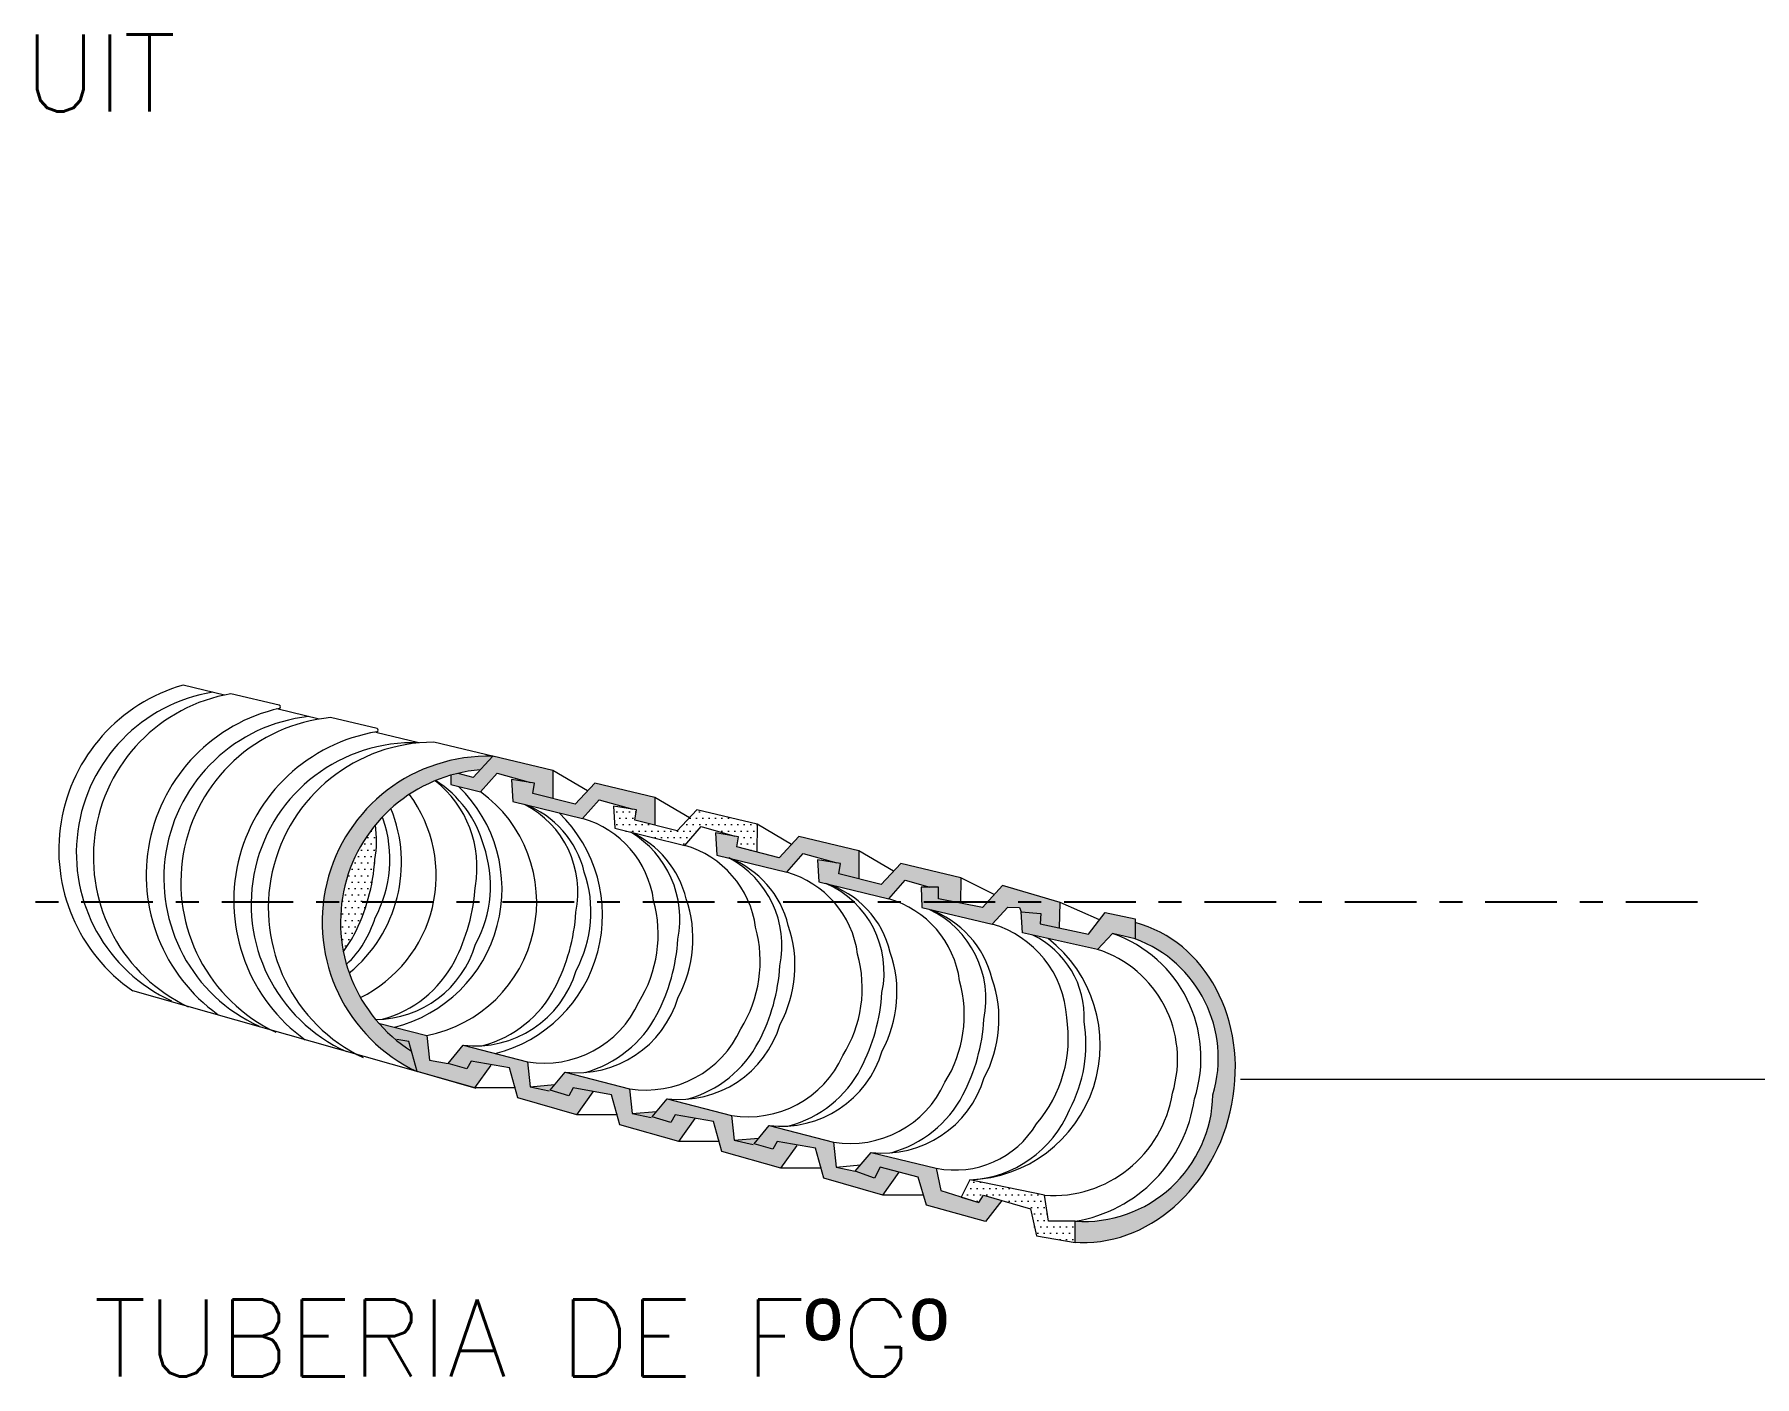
# Model space of a CAD drawing. Header units: inches. Extents: x 1693 to 10990, y 1878 to 5055.
# Drawn here: x 1733.64 to 1741.15, y 2275.65 to 2281.5 of the extents above; entities that cross this region are included whole.
import ezdxf
from ezdxf.enums import TextEntityAlignment as Align

# ---------------------------------------------------------------- set-up
doc = ezdxf.new("R2010")
doc.units = ezdxf.units.IN
doc.linetypes.add('CENTER', pattern=[20, 12.5, -2.5, 2.5, -2.5])
for name, color, linetype, lineweight in [('Busoneta', 8, 'Continuous', 5), ('TEXTOLEYENDA', 3, 'Continuous', 5), ('TOMACORRIENTE ALTURA', 120, 'Continuous', 5)]:
    doc.layers.add(name, color=color, linetype=linetype, lineweight=lineweight)
doc.styles.add('Romans', font='romans.shx')
pattern_1 = [(0, (2192.855176211101, 3676.606851423918), (0.01391397166231771, 0.02782794332463543), [0, -0.02782794332463543])]

msp = doc.modelspace()

# ---------------------------------------------------------------- hatches: boundary and pattern name
at = {"layer": 'Busoneta', "ltscale": 0.05}
h = msp.add_hatch(dxfattribs=at)
h.set_pattern_fill('DOTS', color=256, scale=0.01752941311788058, style=0)
h.set_pattern_definition(pattern_1)
edge = h.paths.add_edge_path()
edge.add_ellipse((1738.266109894696, 2276.941473615194), major_axis=(-0.1798285788964771, -0.6891564640561131), ratio=0.856923873612827, start_angle=369.3714273516213, end_angle=540)
edge.add_line((1738.445938473596, 2277.630630079249), (1738.445938473596, 2277.560175002636))
edge.add_arc((1738.253974794035, 2277.039429671744), 0.555000679204294, -16.71389708622968, 69.76447159981387, ccw=False)
edge.add_arc((1738.221465655009, 2276.891473028566), 0.5641830270720211, 266.2782338784746, 358.8160273107311, ccw=False)
edge.add_line((1738.184843743605, 2276.328479845978), (1738.184843743605, 2276.236422371938))
h.paths.add_polyline_path([(1738.347740803704, 2277.583257662353), (1738.445938473596, 2277.560175002637), (1738.445938473596, 2277.646753452552), (1738.31545421764, 2277.675489762647), (1738.24258851735, 2277.579968937623), (1738.031808036242, 2277.625380856935), (1738.03540153133, 2277.670944671167), (1737.948879034277, 2277.677768467048), (1737.954937502338, 2277.586139915487), (1738.281312225733, 2277.514009683208)])
h.paths.add_polyline_path([(1738.119664724667, 2277.718920636798), (1737.867316907947, 2277.792652120818), (1737.779860397064, 2277.69661396831), (1737.588639998759, 2277.734637538503), (1737.588639998759, 2277.785471122626), (1737.512328544756, 2277.785471122625), (1737.515420887831, 2277.696084323503), (1737.822522109689, 2277.624508370673), (1737.891462427545, 2277.698375345225), (1737.941066134831, 2277.697168247759), (1737.948879034277, 2277.677768467048), (1738.03540153133, 2277.670944671166), (1738.031808036242, 2277.625380856935), (1738.116276041599, 2277.607182519861)])
h.paths.add_polyline_path([(1737.685474513333, 2277.826475484522), (1737.42421569983, 2277.888862715824), (1737.338993249047, 2277.796852327309), (1737.153604126258, 2277.843966080464), (1737.160874287932, 2277.888530148153), (1737.060414549768, 2277.90491910402), (1737.066766083987, 2277.808603051625), (1737.371191482453, 2277.73404630709), (1737.443325117852, 2277.815759415177), (1737.550484271757, 2277.785471122626), (1737.588639998759, 2277.785471122625), (1737.588639998759, 2277.734637538503), (1737.684250197913, 2277.715625753407)])
h.paths.add_polyline_path([(1737.240442168523, 2277.943219053777), (1736.97918335502, 2278.005606285078), (1736.893960904236, 2277.913595896565), (1736.708571781442, 2277.960709649719), (1736.715841943121, 2278.005273717409), (1736.615382204958, 2278.021662673276), (1736.621733739177, 2277.92534662088), (1736.926159137643, 2277.850789876345), (1736.998292773042, 2277.932502984433), (1737.144302526561, 2277.891233657747), (1737.160874287932, 2277.888530148153), (1737.153604126258, 2277.843966080464), (1737.240530521183, 2277.821875093401)])
h.paths.add_polyline_path([(1736.350377478902, 2278.176706192288), (1736.089118665399, 2278.239093423589), (1736.003896214616, 2278.147083035075), (1735.818507091821, 2278.194196788231), (1735.825777253503, 2278.238760855919), (1735.725317515337, 2278.255149811787), (1735.731669049556, 2278.158833759391), (1736.036094448019, 2278.084277014856), (1736.108228083421, 2278.165990122942), (1736.25423783694, 2278.124720796257), (1736.270809598314, 2278.122017286664), (1736.263539436632, 2278.077453218974), (1736.350465831562, 2278.055362231912)])
h.paths.add_polyline_path([(1735.905345134092, 2278.293449761543), (1735.644086320589, 2278.355836992844), (1735.558863869805, 2278.263826604331), (1735.490821329628, 2278.281118554331, 0.01180918274660182), (1735.460401141936, 2278.273060600995), (1735.460401141936, 2278.233020725884), (1735.591062103209, 2278.201020584112), (1735.663195738611, 2278.282733692198), (1735.809205492127, 2278.241464365512), (1735.825777253503, 2278.238760855919), (1735.818507091821, 2278.194196788229), (1735.905433486746, 2278.172105801167)])
h.paths.add_polyline_path([(1735.589665865611, 2278.297081968085), (1735.644086320589, 2278.355836992844, 0.8139557442909141), (1735.314106752252, 2276.981097022238), (1735.289229879342, 2277.070563350672, -0.7181936554802715)])
h = msp.add_hatch(dxfattribs=at)
h.set_pattern_fill('DOTS', color=256, scale=0.01752941311788058, style=0)
h.set_pattern_definition(pattern_1)
h.paths.add_polyline_path([(1736.534151010209, 2278.122349854334), (1736.448928559426, 2278.03033946582), (1736.263539436632, 2278.077453218974), (1736.270809598314, 2278.122017286664), (1736.170349860147, 2278.138406242531), (1736.176701394366, 2278.042090190135), (1736.481126792832, 2277.967533445601), (1736.553260428231, 2278.049246553687), (1736.699270181748, 2278.007977227002), (1736.715841943121, 2278.005273717409), (1736.708571781442, 2277.96070964972), (1736.795498176373, 2277.938618662657), (1736.798006131601, 2278.059342638358)])
h = msp.add_hatch(dxfattribs=at)
h.set_pattern_fill('DOTS', color=256, scale=0.01752941311788058, style=0)
h.set_pattern_definition(pattern_1)
h.paths.add_polyline_path([(1735.129492552048, 2277.905803821291, 0.07942403938436123), (1735.131838477789, 2278.056754666078, 0.2243227320203075), (1734.992344303748, 2277.504892514773, 0.04204934688511374), (1735.037908709788, 2277.576290847579, 0.1046770967696937)])
h = msp.add_hatch(dxfattribs=at)
h.set_pattern_fill('DOTS', color=256, scale=0.01752941311788058, style=0)
h.set_pattern_definition(pattern_1)
h.paths.add_polyline_path([(1737.598548118408, 2276.462122779764), (1737.578681391877, 2276.559909991867), (1737.294526617814, 2276.629059432446), (1737.224993074958, 2276.546976804726), (1737.30897858851, 2276.516984127882), (1737.333969769278, 2276.564627525843), (1737.499239729372, 2276.52059310296), (1737.536183762761, 2276.399131999729), (1737.792759885323, 2276.32680469031), (1737.864758198276, 2276.419011111196), (1737.784391626306, 2276.441811517293), (1737.764752092326, 2276.409946607642), (1737.686660963328, 2276.433706720018), (1737.686993929484, 2276.434357114759)])
h.paths.add_polyline_path([(1736.849494273004, 2276.745803001701), (1736.784656042894, 2276.666651896401), (1736.865864758585, 2276.642448360466), (1736.885289721822, 2276.676407214701), (1737.051304368614, 2276.646771740168), (1737.087718286048, 2276.515813982379), (1737.345569211261, 2276.442664519718), (1737.416604749324, 2276.542610314402), (1737.333969769278, 2276.564627525843), (1737.30897858851, 2276.516984127882), (1737.224993074955, 2276.546976804726), (1737.141903709804, 2276.565070949402), (1737.129849882715, 2276.673056903365)])
h.paths.add_polyline_path([(1736.97261366057, 2276.660818913228), (1736.885289721822, 2276.676407214701), (1736.865864758585, 2276.642448360466), (1736.784656042894, 2276.666651896402), (1736.80480215228, 2276.691245208443), (1736.696871364994, 2276.681814518657), (1736.684817537905, 2276.78980047262), (1736.40446192819, 2276.862546570957), (1736.339623698083, 2276.783395465656), (1736.420832413775, 2276.759191929722), (1736.440257377012, 2276.793150783955), (1736.606272023804, 2276.763515309423), (1736.642685941238, 2276.632557551634), (1736.900536866451, 2276.559408088974)])
h.paths.add_polyline_path([(1736.52758131576, 2276.777562482484), (1736.440257377012, 2276.793150783955), (1736.420832413775, 2276.759191929722), (1736.339623698083, 2276.783395465657), (1736.35976980747, 2276.807988777699), (1736.251839020184, 2276.798558087912), (1736.239785193095, 2276.906544041875), (1735.95942958338, 2276.979290140212), (1735.894591353273, 2276.900139034911), (1735.975800068965, 2276.875935498977), (1735.995225032201, 2276.909894353211), (1736.161239678993, 2276.880258878678), (1736.197653596424, 2276.749301120889), (1736.455504521641, 2276.676151658228)])
h.paths.add_polyline_path([(1736.08254897095, 2276.894306051739), (1735.995225032201, 2276.909894353211), (1735.975800068965, 2276.875935498976), (1735.894591353273, 2276.900139034911), (1735.914737462657, 2276.924732346954), (1735.806806675373, 2276.915301657168), (1735.794752848284, 2277.023287611131), (1735.51439723857, 2277.096033709466), (1735.449559008463, 2277.016882604167), (1735.530767724154, 2276.992679068232), (1735.550192687391, 2277.026637922466), (1735.716207334183, 2276.997002447933), (1735.752621251614, 2276.866044690144), (1736.01047217683, 2276.792895227483)])
h.paths.add_polyline_path([(1735.637516626136, 2277.011049620995), (1735.550192687391, 2277.026637922466), (1735.530767724154, 2276.992679068232), (1735.449559008463, 2277.016882604167), (1735.368292176006, 2277.03035398926), (1735.356238348919, 2277.138339943223), (1735.1461031353, 2277.192865397268, 0.07099386673735156), (1735.289229879342, 2277.070563350672), (1735.314106752252, 2276.981097022238), (1735.565533169865, 2276.909770121503)])
h = msp.add_hatch(dxfattribs=at)
h.set_pattern_fill('DOTS', color=256, scale=0.01752941311788058, style=0)
h.set_pattern_definition(pattern_1)
edge = h.paths.add_edge_path()
edge.add_line((1738.015446452141, 2276.264281968477), (1738.177027569552, 2276.236989072644))
edge.add_ellipse((1738.266109894696, 2276.941473615194), major_axis=(-0.1798285788964771, -0.6891564640561131), ratio=0.856923873612827, start_angle=368.6389773081378, end_angle=369.3714273516135)
edge.add_line((1738.184843743605, 2276.236422371938), (1738.184843743605, 2276.328479845979))
edge.add_line((1738.184843743605, 2276.328479845978), (1738.068596887606, 2276.32930510649))
edge.add_line((1738.068596887602, 2276.32930510649), (1738.051128304681, 2276.441651392118))
edge.add_line((1738.051128304681, 2276.441651392118), (1737.725548755221, 2276.509667639156))
edge.add_line((1737.725548755221, 2276.509667639156), (1737.686993929485, 2276.434357114759))
edge.add_line((1737.686993929484, 2276.434357114759), (1737.764752092326, 2276.409946607642))
edge.add_line((1737.764752092326, 2276.409946607642), (1737.784391626302, 2276.441811517293))
edge.add_line((1737.784391626306, 2276.441811517293), (1737.99013972616, 2276.383439732665))
edge.add_line((1737.990139726156, 2276.383439732665), (1738.015446452137, 2276.264281968477))

# ---------------------------------------------------------------- linework, layer by layer
at = {"color": 4, "linetype": 'CENTER', "ltscale": 0.025}
msp.add_line((1704.448826841016, 2277.720877699684), (1740.919694888451, 2277.720877699684), dxfattribs=at)
at = {"layer": 'Busoneta', "ltscale": 0.05}
for p, q in [((1734.473127406216, 2278.623085647434), (1734.293275536016, 2278.666033328609)), ((1734.71213170656, 2278.578382855659), (1734.501870508828, 2278.628592124396)), ((1734.886663157116, 2278.518312992004), (1734.702123551478, 2278.562380079759)), ((1735.138928380127, 2278.476466053557), (1734.93644669408, 2278.524817615798)), ((1735.321939160912, 2278.414371370418), (1735.134382727152, 2278.45915886087)), ((1735.648012144175, 2278.354899526809), (1735.386753330677, 2278.41728675811)), ((1735.644086320589, 2278.355836992844), (1735.558863869805, 2278.263826604331)), ((1735.905345134092, 2278.293449761543), (1735.644086320589, 2278.355836992844)), ((1735.460401141936, 2278.233020725884), (1735.591062103209, 2278.201020584112)), ((1735.558863869805, 2278.263826604331), (1735.492517729403, 2278.280687440795)), ((1735.591062103209, 2278.201020584112), (1735.663195738611, 2278.282733692198)), ((1735.663195738611, 2278.282733692198), (1735.809205492127, 2278.241464365513)), ((1735.307588906713, 2276.982788259426), (1734.073345173893, 2277.333704529822)), ((1735.56543983202, 2276.909638796739), (1735.314106752252, 2276.981097022238)), ((1735.806806675373, 2276.915301657167), (1735.913090904066, 2276.924588475278)), ((1736.251839020184, 2276.798558087912), (1736.358123248877, 2276.807844906023)), ((1736.696871364994, 2276.681814518657), (1736.803155593693, 2276.691101336767)), ((1737.141903709804, 2276.565070949402), (1737.248187938503, 2276.574357767513))]:
    msp.add_line(p, q, dxfattribs=at)
for points in [[(1736.057535777851, 2278.204994970341), (1735.905345134092, 2278.293449761543), (1735.905433486746, 2278.172105801167)], [(1735.460401141936, 2278.273932178296), (1735.460401141936, 2278.233020725884)], [(1736.350377478902, 2278.176706192288), (1736.089118665399, 2278.239093423589), (1736.003896214616, 2278.147083035075), (1735.818507091821, 2278.194196788229), (1735.825777253503, 2278.238760855919), (1735.725317515337, 2278.255149811787), (1735.731669049556, 2278.158833759391), (1736.036094448019, 2278.084277014856), (1736.108228083421, 2278.165990122942), (1736.254237836937, 2278.124720796257)], [(1736.502568122661, 2278.088251401086), (1736.350377478902, 2278.176706192288), (1736.350465831562, 2278.055362231912)], [(1736.798006131601, 2278.059342638358), (1736.534151010209, 2278.122349854334), (1736.448928559426, 2278.03033946582), (1736.263539436632, 2278.077453218974), (1736.270809598314, 2278.122017286664), (1736.170349860147, 2278.138406242531), (1736.176701394366, 2278.042090190135), (1736.481126792832, 2277.967533445601), (1736.553260428231, 2278.049246553687), (1736.699270181748, 2278.007977227002)], [(1737.240442168523, 2277.943219053777), (1736.97918335502, 2278.005606285078), (1736.893960904236, 2277.913595896565), (1736.708571781442, 2277.96070964972), (1736.715841943121, 2278.005273717409), (1736.615382204958, 2278.021662673276), (1736.621733739177, 2277.92534662088), (1736.926159137643, 2277.850789876345), (1736.998292773042, 2277.932502984433), (1737.144302526558, 2277.891233657747)], [(1736.947600467472, 2277.971507831831), (1736.798006131601, 2278.059342638358), (1736.795498176373, 2277.938618662657)], [(1737.392632812282, 2277.854764262575), (1737.240442168523, 2277.943219053777), (1737.240530521183, 2277.821875093401)], [(1737.685474513333, 2277.826475484522), (1737.42421569983, 2277.888862715824), (1737.338993249047, 2277.796852327309), (1737.153604126258, 2277.843966080464), (1737.160874287932, 2277.888530148153), (1737.060414549768, 2277.90491910402), (1737.066766083987, 2277.808603051625), (1737.371191482453, 2277.73404630709), (1737.443325117852, 2277.815759415177), (1737.550484271757, 2277.785471122626)], [(1738.116276041599, 2277.607182519861), (1738.119664724667, 2277.718920636798), (1737.867316907947, 2277.792652120818), (1737.779860397064, 2277.69661396831), (1737.588639998759, 2277.734637538503), (1737.588639998759, 2277.785471122626), (1737.512328544756, 2277.785471122626), (1737.515420887831, 2277.696084323503), (1737.822522109689, 2277.624508370673), (1737.891462427545, 2277.698375345225), (1737.941066134831, 2277.697168247759), (1737.948879034277, 2277.677768467048)], [(1737.830987963319, 2277.75275841034), (1737.685474513333, 2277.826475484522), (1737.684250197913, 2277.715625753407)], [(1738.290518504454, 2277.642801132925), (1738.119664724667, 2277.718920636798)], [(1738.445938473596, 2277.560175002637), (1738.347740803704, 2277.583257662353), (1738.281312225733, 2277.514009683208), (1737.954937502338, 2277.586139915487), (1737.948879034277, 2277.677768467048), (1738.03540153133, 2277.670944671167), (1738.031808036242, 2277.625380856935), (1738.24258851735, 2277.579968937623), (1738.31545421764, 2277.675489762647), (1738.445938473596, 2277.646753452552), (1738.445938473596, 2277.560175002637)], [(1735.1461031353, 2277.192865397268), (1735.356238348919, 2277.138339943223), (1735.368292176006, 2277.03035398926), (1735.449559008463, 2277.016882604167)], [(1735.571957677465, 2276.907947559577), (1735.314106752252, 2276.981097022238), (1735.277692834816, 2277.112054780026), (1735.225746860289, 2277.121327718499)], [(1736.01047217683, 2276.792895227483), (1735.752621251614, 2276.866044690144), (1735.716207334183, 2276.997002447933), (1735.550192687391, 2277.026637922466), (1735.530767724154, 2276.992679068231), (1735.449559008463, 2277.016882604167), (1735.51439723857, 2277.096033709466), (1735.794752848284, 2277.023287611131), (1735.806806675373, 2276.915301657167), (1735.889896040524, 2276.897207512492)], [(1735.74281338019, 2276.909638796739), (1735.56543983202, 2276.909638796739), (1735.636475370079, 2277.009584591422)], [(1736.455504521641, 2276.676151658228), (1736.197653596424, 2276.74930112089), (1736.161239678993, 2276.880258878678), (1735.995225032201, 2276.909894353211), (1735.975800068965, 2276.875935498976), (1735.894591353273, 2276.900139034911), (1735.95942958338, 2276.979290140212), (1736.239785193095, 2276.906544041875), (1736.251839020184, 2276.798558087912), (1736.334928385334, 2276.780463943237)], [(1736.187845725001, 2276.792895227483), (1736.01047217683, 2276.792895227483), (1736.081507714895, 2276.892841022167)], [(1736.900536866451, 2276.559408088974), (1736.642685941238, 2276.632557551634), (1736.606272023804, 2276.763515309423), (1736.440257377012, 2276.793150783955), (1736.420832413775, 2276.759191929722), (1736.339623698083, 2276.783395465656), (1736.40446192819, 2276.862546570957), (1736.684817537905, 2276.78980047262), (1736.696871364994, 2276.681814518657), (1736.779960730148, 2276.663720373982)], [(1736.632878069811, 2276.676151658228), (1736.455504521641, 2276.676151658228), (1736.526540059703, 2276.776097452912)], [(1737.345569211261, 2276.442664519718), (1737.087718286048, 2276.515813982379), (1737.051304368614, 2276.646771740168), (1736.885289721822, 2276.676407214701), (1736.865864758585, 2276.642448360466), (1736.784656042894, 2276.666651896401), (1736.849494273004, 2276.745803001701), (1737.129849882715, 2276.673056903365), (1737.141903709804, 2276.565070949402), (1737.224993074958, 2276.546976804726)], [(1737.077910414621, 2276.559408088974), (1736.900536866451, 2276.559408088974), (1736.971572404513, 2276.659353883656)], [(1737.864758198276, 2276.419011111196), (1737.792759885323, 2276.32680469031), (1737.536183762761, 2276.399131999729), (1737.499239729372, 2276.52059310296), (1737.333969769278, 2276.564627525843), (1737.30897858851, 2276.516984127882), (1737.224993074958, 2276.546976804726), (1737.294526617814, 2276.629059432446), (1737.578681391877, 2276.559909991867), (1737.598548118408, 2276.462122779764), (1737.764752092326, 2276.409946607642)], [(1737.522942759435, 2276.442664519718), (1737.345569211261, 2276.442664519718), (1737.416604749324, 2276.542610314402)], [(1738.184843743605, 2276.235668831594), (1738.184843743605, 2276.328479845978), (1738.068596887602, 2276.32930510649), (1738.051128304681, 2276.441651392118), (1737.725548755221, 2276.509667639156), (1737.686660963328, 2276.433706720018), (1737.764752092326, 2276.409946607642), (1737.784391626306, 2276.441811517293), (1737.990139726156, 2276.383439732665), (1738.015446452141, 2276.264281968477), (1738.184843743605, 2276.235668831594)], [(1737.522942759435, 2276.442664519718), (1737.522942759435, 2276.442664519718)]]:
    msp.add_lwpolyline(points, dxfattribs=at)
for centre, radius, start, end in [((1734.496832724045, 2277.948115121725), 0.746218520658015, 105.830055529971, 235.4231271273155), ((1734.536088755577, 2277.935368176371), 0.7088957424347162, 99.20598213065318, 245.5258302998722), ((1734.62330389647, 2277.916954544321), 0.7219238969643038, 99.68364573691403, 244.7907409001218), ((1734.878557441147, 2277.837319280137), 0.746218520658015, 102.8918507221941, 234.4064704778749), ((1734.917813472679, 2277.824572334783), 0.7088957424347162, 96.23858968986985, 245.5258302998722), ((1735.005028613575, 2277.806158702734), 0.7219238969643038, 95.45125198815667, 244.7907409001218), ((1734.710503123456, 2278.571562843273), 0.007011765247152232, 282.8918507220605, 76.56957967763223), ((1735.260282158252, 2277.72652343855), 0.746218520658015, 99.39693906033985, 234.4064704778749), ((1735.137299797022, 2278.469646041171), 0.007011765247152232, 279.3969390603398, 76.56957967913254), ((1735.293857635676, 2277.710950238471), 0.7039814350753182, 87.71388875825194, 245.8513259542474), ((1735.386753330675, 2277.695362861146), 0.7219238969643038, 89.99999999986973, 244.7907409001218), ((1735.62159255456, 2277.634263612309), 0.7219238969643038, 88.21448425725889, 244.7907409001218), ((1735.646174046361, 2277.633185040793), 0.6662974595191908, 94.86505548245668, 237.6077262267987), ((1735.062222108295, 2277.777561752077), 0.622167896451305, 284.3155463471185, 45.90834512375909), ((1735.097035116006, 2277.873564511277), 0.4781971984111862, 350.0273794590679, 51.80632918724601), ((1735.13057812624, 2277.835176619454), 0.4917323804258186, 15.44725828850232, 57.54497348421598), ((1734.803444838867, 2277.835930031775), 0.5936412468684288, 296.3463521717729, 36.59919219591519), ((1735.241959338231, 2277.720877699682), 0.5936412468684288, 281.0990194365634, 53.97981243998906), ((1735.633246030086, 2277.752029739794), 0.4216199170873635, 13.58985964915031, 69.30824790268386), ((1735.584931900295, 2277.763637332412), 0.4306633906775642, 348.2177751736174, 62.73505585489246), ((1734.623707608931, 2277.89261408417), 0.622167896451305, 309.3167364225605, 22.20899107527245), ((1734.660573691679, 2277.906876909947), 0.5346757883514999, 331.5189238314682, 19.02858019374104), ((1734.692063626875, 2277.950228951548), 0.4917323804258186, 15.44725828850232, 16.74695340468791), ((1735.500736607663, 2277.662509419985), 0.622167896451305, 284.3155463471185, 45.90834512375909), ((1735.917412223166, 2277.668700176739), 0.432191599728259, 7.798712407389272, 74.06148931622465), ((1734.658520616638, 2277.988616843371), 0.4781971984111862, 350.0273794590679, 8.191897488317444), ((1736.06665390206, 2277.629504964256), 0.4342869477879245, 13.97087093746719, 65.67009718403948), ((1736.016797613549, 2277.645527260891), 0.4432918669984479, 348.7381762041272, 58.92971226612445), ((1735.099088191044, 2277.791824577854), 0.5346757883514999, 331.5189238314682, 19.02858019374104), ((1736.362444567977, 2277.551956607484), 0.432191599728259, 7.798712407389272, 74.06148931622465), ((1734.305348887688, 2277.95738007081), 0.8257559500345764, 332.5158347235671, 356.4190070942042), ((1735.537602690412, 2277.676772245761), 0.5346757883514999, 331.5189238314682, 19.02858019374104), ((1736.522467034819, 2277.518123010955), 0.4225386241586138, 13.61828147853942, 68.9748707649637), ((1736.473927010156, 2277.530039187289), 0.4316878924293023, 348.2611852556713, 62.37932512842786), ((1736.807476912787, 2277.435213038229), 0.432191599728259, 7.798712407389272, 74.06148931622465), ((1734.743863387052, 2277.842327738716), 0.8257559500345764, 332.5158347235671, 356.4190070942042), ((1736.974869894118, 2277.405045024243), 0.414516282161449, 13.36572967556431, 72.9507121478714), ((1736.92990274611, 2277.414431380716), 0.4212176816395568, 347.8070709118072, 66.71626417543816), ((1735.808363122589, 2277.579419221623), 0.5572365883978384, 328.0525817398358, 15.39454786853708), ((1735.982635035222, 2277.560028676506), 0.5346757883514999, 331.5189238314682, 19.02858019374104), ((1737.252509257597, 2277.318469468973), 0.432191599728259, 7.798712407389272, 74.06148931622465), ((1734.689834847614, 2277.782894540691), 0.4597596557530411, 313.4208071054647, 343.4468514866821), ((1735.18237788642, 2277.727275406623), 0.8257559500345764, 332.5158347235671, 356.4190070942042), ((1736.42766738003, 2277.44328510725), 0.5346757883514999, 331.5189238314682, 19.02858019374104), ((1737.400810099718, 2277.278806349553), 0.435312978533634, 14.00073818366524, 70.24966838979361), ((1737.36106872663, 2277.296248687253), 0.4344889281276151, 348.3787729193046, 64.53053544352761), ((1737.695573450046, 2277.189714491144), 0.4529477672541927, 3.455410040936429, 73.72354987633666), ((1734.59138573969, 2277.811011109888), 0.5044565039358239, 322.6394638959505, 332.2707904673755), ((1735.62741023123, 2277.610531837368), 0.8257559500345764, 332.5158347235671, 356.4190070942042), ((1736.2533954674, 2277.462675652367), 0.5572365883978384, 328.0525817398358, 15.39454786853708), ((1737.706273357378, 2277.097217333754), 0.5878657878997642, 271.878995093803, 52.14311002624095), ((1737.828052985391, 2277.21910522473), 0.3962161179437024, 357.1957665878597, 64.35060427367549), ((1738.158326183547, 2277.040408687441), 0.5749460043281295, 341.9293198090716, 70.7647453950442), ((1738.253974794035, 2277.039429671744), 0.555000679204339, 343.2861029137261, 69.76447159977812), ((1735.128349346982, 2277.667842208597), 0.4597596557530411, 270.5901072802919, 343.4468514866821), ((1736.69842781221, 2277.345932083112), 0.5572365883978384, 328.0525817398358, 15.39454786853708), ((1736.872699724846, 2277.326541537996), 0.5346757883514999, 331.5189238314682, 19.02858019374104), ((1738.128688298729, 2277.035289970201), 0.5024605722977281, 342.8608479008292, 72.31684038557265), ((1735.029900239054, 2277.695958777795), 0.5044565039358239, 285.3057192872303, 332.2707904673755), ((1735.566863846343, 2277.552789876504), 0.4597596557530411, 263.447275419856, 343.4468514866821), ((1736.07244257604, 2277.493788268113), 0.8257559500345764, 332.5158347235671, 356.4190070942042), ((1735.468414738419, 2277.580906445701), 0.5044565039358239, 285.3057192872303, 332.2707904673755), ((1736.517474920851, 2277.377044698858), 0.8257559500345764, 332.5158347235671, 356.4190070942042), ((1737.143460157017, 2277.229188513856), 0.5572365883978384, 328.0525817398358, 15.39454786853708), ((1737.317732069656, 2277.209797968741), 0.5346757883514999, 331.5189238314682, 19.02858019374104), ((1735.86722098988, 2277.47183686478), 0.4543655626213844, 260.8225287312518, 335.6589996537187), ((1736.011896191157, 2277.436046307249), 0.4597596557530411, 263.447275419856, 343.4468514866821), ((1735.913447083229, 2277.464162876446), 0.5044565039358239, 285.3057192872303, 332.2707904673755), ((1736.312253334691, 2277.355093295525), 0.4543655626213844, 260.8225287312518, 335.6589996537187), ((1736.456928535967, 2277.319302737994), 0.4597596557530411, 263.447275419856, 343.4468514866821), ((1736.962507265661, 2277.260301129602), 0.8257559500345764, 332.5158347235671, 356.4190070942042), ((1737.582087700512, 2277.127333537074), 0.5726756539965565, 319.2808641223509, 9.00959193613055), ((1737.623755221945, 2277.101975852444), 0.6079485229683218, 331.8190797873302, 9.252087389100454), ((1736.35847942804, 2277.347419307191), 0.5044565039358239, 285.3057192872303, 332.2707904673755), ((1736.757285679504, 2277.238349726269), 0.4543655626213844, 260.8225287312518, 335.6589996537187), ((1736.901960880778, 2277.202559168738), 0.4597596557530411, 263.447275419856, 343.4468514866821), ((1736.803511772853, 2277.230675737936), 0.5044565039358239, 285.3057192872303, 332.2707904673755), ((1737.346993225588, 2277.085815599483), 0.4597596557530411, 263.447275419856, 343.4468514866821), ((1737.202318024315, 2277.121606157015), 0.4543655626213844, 260.8225287312518, 335.6589996537187), ((1737.248544117663, 2277.113932168681), 0.5044565039358239, 285.3057192872303, 332.2707904673755), ((1738.086281315803, 2276.969470065049), 0.5289879825528665, 266.1896969287172, 351.0548326599151), ((1738.221465655009, 2276.891473028566), 0.5641830270720126, 266.2782338784374, 358.8160273107135), ((1737.704378848654, 2277.001082648895), 0.49187079272907, 272.4667475838186, 337.7539386764628), ((1738.080881650309, 2276.950048479401), 0.6302028902637459, 279.4952633370027, 351.9747520948109), ((1737.660069851826, 2276.966761719693), 0.4149125327677233, 258.6876146647334, 329.1097610217595)]:
    msp.add_arc(centre, radius, start, end, dxfattribs=at)
msp.add_ellipse((1738.266109894696, 2276.941473615194), major_axis=(-0.1798285788964771, -0.6891564640561129), ratio=0.8569238736128271, start_param=6.433963905211667, end_param=9.42477796076938, dxfattribs=at)
at = {"layer": 'TOMACORRIENTE ALTURA', "color": 1, "linetype": 'Continuous', "ltscale": 0.05}
msp.add_line((1738.906269314918, 2276.94788938289), (1745.961610635994, 2276.94788938289), dxfattribs=at)

# ---------------------------------------------------------------- texts
at = {"layer": 'TEXTOLEYENDA', "color": 4, "style": 'Romans'}
for s, p in [('CURVO CONDUIT', (1732.444794917598, 2281.167077576019)), ('TUBERIA DE FºGº', (1735.765780057384, 2275.651290332238))]:
    msp.add_text(s, height=0.3365647318633072, dxfattribs=at).set_placement(p, align=Align.CENTER)

doc.saveas('drawing.dxf')
